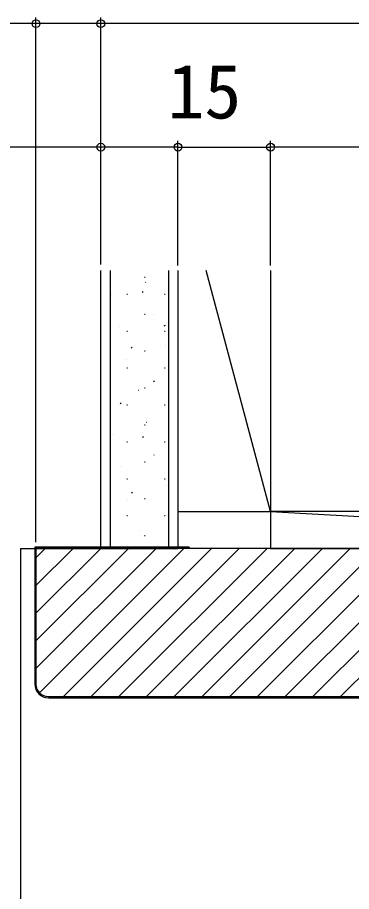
# Model space of a CAD drawing. Units: millimetres, scale not verified. Extents: x -525 to 525, y -784 to 780.
# Drawn here: x -440.5 to -386.4, y 435.9 to 577.5 of the extents above; entities that cross this region are included whole.
import ezdxf
from ezdxf.enums import TextEntityAlignment as Align

# ---------------------------------------------------------------- set-up
doc = ezdxf.new("R2010")
doc.units = ezdxf.units.MM
doc.header["$LTSCALE"] = 4
for name, color, linetype in [('0-4_YKK_12', 2, 'Continuous'), ('0-7_YKK_D', 6, 'Continuous'), ('0-9_YSS_K', 3, 'Continuous'), ('0-A_YSS_KE', 3, 'Continuous')]:
    doc.layers.add(name, color=color, linetype=linetype)
doc.styles.add('ＭＳ ゴシック', font='')
doc.styles.get('ＭＳ ゴシック').set_extended_font_data('MS Gothic')

msp = doc.modelspace()

# ---------------------------------------------------------------- linework, layer by layer
at = {"layer": '0-4_YKK_12'}
for q in [(-427, 491.5), (-440, 250.669)]:
    msp.add_line((-440, 491.5), q, dxfattribs=at)
at = {"layer": '0-7_YKK_D'}
for p, q in [((-437.5, 492.5), (-437.5, 577.5)), ((-427, 537.5), (-427, 577.5)), ((-427, 538.349), (-427, 577.5)), ((-267, 576.5), (-427, 576.5)), ((-427, 538.349), (-427, 557.5)), ((-414.5, 538.349), (-414.5, 557.5)), ((-414.5, 537.349), (-414.5, 557.5)), ((-414.5, 556.5), (-399.5, 556.5)), ((-399.5, 537.349), (-399.5, 557.5)), ((-399.5, 537.349), (-399.5, 557.5)), ((-294.5, 556.5), (-399.5, 556.5))]:
    msp.add_line(p, q, dxfattribs=at)
for points in [[(-427, 576.5), (-437.5, 576.5), (-471.05, 576.5)], [(-414.5, 556.5), (-427, 556.5), (-471.891, 556.5)]]:
    msp.add_lwpolyline(points, dxfattribs=at)
for centre in [(-437.5, 576.5), (-427, 576.5), (-427, 576.5), (-427, 556.5), (-414.5, 556.5), (-414.5, 556.5), (-399.5, 556.5), (-399.5, 556.5)]:
    msp.add_circle(centre, 0.637, dxfattribs=at)
at = {"layer": '0-9_YSS_K'}
for p, q in [((-427, 491.5), (-427, 536.5)), ((-425.5, 536.5), (-425.5, 491.5)), ((-419.92, 535.442), (-419.82, 535.442)), ((-416, 491.5), (-416, 536.5)), ((-414.5, 536.5), (-414.5, 491.5)), ((-399.5, 536.5), (-399.5, 491.5)), ((-419.743, 534.593), (-419.724, 534.599)), ((-425.323, 532.616), (-425.305, 532.623)), ((-422.77, 532.692), (-422.67, 532.692)), ((-420.322, 532.982), (-420.155, 533.093)), ((-416.69, 532.692), (-416.59, 532.692)), ((-419.92, 529.462), (-419.82, 529.462)), ((-418.545, 529.335), (-418.526, 529.341)), ((-424.031, 527.392), (-424.013, 527.399)), ((-422.77, 526.712), (-422.67, 526.712)), ((-416.712, 527.536), (-416.546, 527.646)), ((-416.69, 526.712), (-416.59, 526.712)), ((-422.091, 523.976), (-421.924, 524.086)), ((-416.593, 524.344), (-416.574, 524.351)), ((-419.92, 523.482), (-419.82, 523.482)), ((-422.834, 522.134), (-422.815, 522.141)), ((-422.77, 520.732), (-422.67, 520.732)), ((-416.69, 520.732), (-416.59, 520.732)), ((-418.481, 518.529), (-418.314, 518.64)), ((-420.882, 517.144), (-420.863, 517.15)), ((-419.92, 517.502), (-419.82, 517.502)), ((-423.86, 514.969), (-423.693, 515.08)), ((-422.77, 514.752), (-422.67, 514.752)), ((-416.69, 514.752), (-416.59, 514.752)), ((-419.92, 511.522), (-419.82, 511.522)), ((-419.59, 511.919), (-419.571, 511.926)), ((-425.17, 509.943), (-425.151, 509.95)), ((-422.77, 508.772), (-422.67, 508.772)), ((-420.25, 509.523), (-420.083, 509.633)), ((-416.69, 508.772), (-416.59, 508.772)), ((-425.5, 506.048), (-425.462, 506.073)), ((-419.92, 505.542), (-419.82, 505.542)), ((-418.392, 506.661), (-418.373, 506.668)), ((-423.878, 504.719), (-423.859, 504.725)), ((-422.77, 502.792), (-422.67, 502.792)), ((-416.69, 502.792), (-416.59, 502.792)), ((-416.44, 501.671), (-416.421, 501.677)), ((-422.019, 500.517), (-421.852, 500.627)), ((-422.68, 499.461), (-422.661, 499.468)), ((-419.92, 499.562), (-419.82, 499.562)), ((-294.5, 497.5), (-399.5, 497.5)), ((-399.5, 497.5), (-294.5, 491.5)), ((-422.77, 496.812), (-422.67, 496.812)), ((-416.69, 496.812), (-416.59, 496.812)), ((-420.728, 494.47), (-420.71, 494.477)), ((-419.92, 493.582), (-419.82, 493.582)), ((-437.5, 489.994), (-435.994, 491.5)), ((-437.5, 485.504), (-431.504, 491.5)), ((-437.5, 481.014), (-427.014, 491.5)), ((-437.5, 476.524), (-422.524, 491.5)), ((-437.5, 472.034), (-418.034, 491.5)), ((-436.936, 468.108), (-413.544, 491.5)), ((-433.053, 467.5), (-409.053, 491.5)), ((-428.563, 467.5), (-404.563, 491.5)), ((-427, 491.5), (-414.5, 491.5)), ((-424.073, 467.5), (-400.073, 491.5)), ((-423.788, 491.51), (-423.621, 491.621)), ((-419.583, 467.5), (-395.583, 491.5)), ((-415.093, 467.5), (-391.093, 491.5)), ((-410.603, 467.5), (-386.603, 491.5)), ((-406.113, 467.5), (-382.113, 491.5)), ((-401.623, 467.5), (-377.623, 491.5)), ((-399.5, 491.5), (-294.5, 491.5)), ((-397.132, 467.5), (-373.132, 491.5)), ((-392.642, 467.5), (-368.642, 491.5)), ((-388.152, 467.5), (-364.152, 491.5))]:
    msp.add_line(p, q, dxfattribs=at)
msp.add_lwpolyline([(-414.5, 497.5), (-399.5, 497.5), (-409.95, 536.5)], dxfattribs=at)
at = {"layer": '0-A_YSS_KE'}
msp.add_line((-412.7, 491.7), (-412.7, 491.5), dxfattribs=at)
for points in [[(-412.7, 491.7), (-437.7, 491.7), (-437.7, 469.5)], [(-256.5, 469.5), (-256.5, 491.5), (-281.3, 491.5), (-412.7, 491.5), (-437.5, 491.5), (-437.5, 469.5)], [(-435.5, 467.5), (-358.1, 467.5), (-357.6, 468), (-357.6, 475.9), (-332.5, 475.9), (-315.5, 475.9), (-290.4, 475.9)], [(-435.5, 467.3), (-358.017, 467.3), (-357.4, 467.917), (-357.4, 475.7), (-332.5, 475.7)]]:
    msp.add_lwpolyline(points, dxfattribs=at)
for radius in [2.2, 2]:
    msp.add_arc((-435.5, 469.5), radius, 180, 270, dxfattribs=at)

# ---------------------------------------------------------------- texts
at = {"layer": '0-7_YKK_D', "style": 'ＭＳ ゴシック'}
msp.add_text('15', height=8.798, dxfattribs=at).set_placement((-416.205, 558.5), align=Align.BOTTOM_LEFT)

doc.saveas('drawing.dxf')
